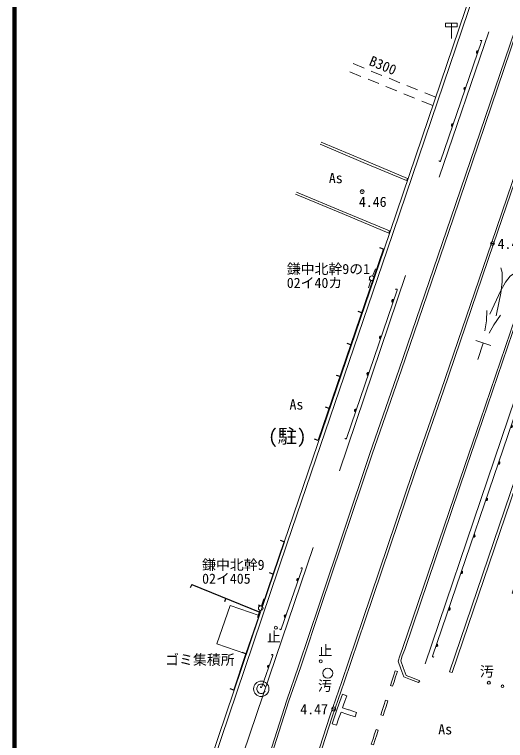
# Model space of a CAD drawing. Units: millimetres on the paper. Extents: x -630 to 607, y -589 to 603.
# Drawn here: x -400.5 to -336.8, y -134.3 to -40.2 of the extents above; entities that cross this region are included whole.
import ezdxf
from ezdxf.enums import TextEntityAlignment as Align

# ---------------------------------------------------------------- set-up
doc = ezdxf.new("R2010")
doc.units = ezdxf.units.MM
doc.layers.add('0-0', color=7, linetype='Continuous')
for name, color, linetype, lineweight in [('0-2_S-TTL', 2, 'Continuous', 140), ('0-8_S-BGD', 7, 'Continuous', 13), ('0-9_S-BGD-HTXT', 7, 'Continuous', 13), ('0-A_S-BGD-TXT', 7, 'Continuous', 13)]:
    doc.layers.add(name, color=color, linetype=linetype, lineweight=lineweight)
doc.styles.add('ＭＳ ゴシック', font='')
doc.styles.get('ＭＳ ゴシック').set_extended_font_data('MS Gothic')

# ---------------------------------------------------------------- blocks, each defined once
blk = doc.blocks.new('~1323')
at = {"layer": '0-8_S-BGD'}
blk.add_line((49406180, -156918211), (49398306, -156924303), dxfattribs=at)
blk = doc.blocks.new('~1322')
at = {"layer": '0-8_S-BGD'}
blk.add_line((49392972, -156928420), (49382419, -156936636), dxfattribs=at)
blk = doc.blocks.new('~1321')
at = {"layer": '0-8_S-BGD'}
blk.add_lwpolyline([(49347884, -156965263), (49354392, -156959837), (49357666, -156957126), (49361364, -156953042), (49363957, -156950934), (49370271, -156946031), (49378243, -156939850)], dxfattribs=at)
blk = doc.blocks.new('~1320')
at = {"layer": '0-8_S-BGD'}
blk.add_lwpolyline([(49403727, -156932376), (49403693, -156931854), (49414428, -156923526), (49414777, -156923784), (49415534, -156924855)], dxfattribs=at)
blk = doc.blocks.new('~1318')
at = {"layer": '0-8_S-BGD'}
blk.add_lwpolyline([(49380134, -156950134), (49400046, -156934678), (49400524, -156934816), (49400746, -156935117)], dxfattribs=at)
blk = doc.blocks.new('~1239')
at = {"layer": '0-8_S-BGD'}
blk.add_lwpolyline([(49422223, -156903642), (49411641, -156911831), (49400897, -156920172), (49392867, -156926403), (49376990, -156938678), (49368886, -156944977), (49362813, -156949693), (49360386, -156951575), (49353036, -156955408)], dxfattribs=at)
blk = doc.blocks.new('~1238')
at = {"layer": '0-8_S-BGD'}
blk.add_lwpolyline([(49422100, -156903484), (49411518, -156911673), (49400774, -156920014), (49392744, -156926245), (49376867, -156938520), (49368763, -156944819), (49362690, -156949535), (49360278, -156951406), (49352944, -156955230)], dxfattribs=at)
blk = doc.blocks.new('~1231')
at = {"layer": '0-8_S-BGD'}
blk.add_lwpolyline([(49415534, -156924855), (49401391, -156935790), (49381183, -156951433)], dxfattribs=at)
blk = doc.blocks.new('~1230')
at = {"layer": '0-8_S-BGD'}
blk.add_lwpolyline([(49415644, -156924998), (49401501, -156935932), (49381294, -156951575)], dxfattribs=at)
blk = doc.blocks.new('~1080')
at = {"layer": '0-8_S-BGD'}
for p, q in [((49397674.7, -156916058.7), (49397232.1, -156915411.6)), ((49398380.2, -156917090.5), (49397956.9, -156916471.5)), ((49399085.8, -156918122.3), (49398662.5, -156917503.3)), ((49399791.4, -156919154.2), (49399368.1, -156918535.1)), ((49400516.2, -156920214), (49400073.7, -156919566.9))]:
    blk.add_line(p, q, dxfattribs=at)
blk = doc.blocks.new('~1079')
at = {"layer": '0-8_S-BGD'}
for p, q in [((49398135.3, -156915723), (49397702.4, -156915090)), ((49398840.8, -156916754.8), (49398417.5, -156916135.7)), ((49399546.4, -156917786.6), (49399123.1, -156917167.5)), ((49400252, -156918818.4), (49399828.7, -156918199.3)), ((49400967.1, -156919864.1), (49400534.3, -156919231.1))]:
    blk.add_line(p, q, dxfattribs=at)
blk = doc.blocks.new('~925')
at = {"layer": '0-8_S-BGD'}
blk.add_lwpolyline([(49372889, -156941597), (49370811, -156943190), (49369594, -156941603), (49371672, -156940010)], close=True, dxfattribs=at)
blk = doc.blocks.new('~862')
at = {"layer": '0-8_S-BGD'}
blk.add_lwpolyline([(49389885.5, -156952680.2), (49387384, -156949429), (49397332, -156941775)], dxfattribs=at)
blk = doc.blocks.new('~687')
at = {"layer": '0-8_S-BGD', "lineweight": 25}
for p, q in [((49392719.8, -156926214.5), (49382351, -156934231)), ((49392719.8, -156926214.5), (49392566.9, -156926016.7)), ((49390991.7, -156927550.6), (49390838.8, -156927352.8)), ((49389263.6, -156928886.7), (49389110.7, -156928688.9)), ((49387535.4, -156930222.8), (49387382.5, -156930025)), ((49385807.3, -156931558.8), (49385654.4, -156931361.1)), ((49384079.1, -156932894.9), (49383926.2, -156932697.1)), ((49382351, -156934231), (49382198.1, -156934033.2)), ((49382351, -156934231), (49382198.1, -156934033.2))]:
    blk.add_line(p, q, dxfattribs=at)
blk = doc.blocks.new('~686')
at = {"layer": '0-8_S-BGD', "lineweight": 25}
for p, q in [((49376888.2, -156938490.6), (49373387, -156941212)), ((49376888.2, -156938490.6), (49376734.7, -156938293.3)), ((49375137.6, -156939851.3), (49374984.2, -156939653.9)), ((49373387, -156941212), (49373233.6, -156941014.6)), ((49373387, -156941212), (49373233.6, -156941014.6))]:
    blk.add_line(p, q, dxfattribs=at)
blk = doc.blocks.new('~685')
at = {"layer": '0-8_S-BGD', "lineweight": 25}
for p, q in [((49370362, -156937497), (49370155.7, -156937638.2)), ((49370362, -156937497), (49373053, -156941429)), ((49371707.5, -156939463), (49371501.2, -156939604.2)), ((49373053, -156941429), (49372846.7, -156941570.2)), ((49373053, -156941429), (49372846.7, -156941570.2))]:
    blk.add_line(p, q, dxfattribs=at)
blk = doc.blocks.new('~684')
at = {"layer": '0-8_S-BGD', "lineweight": 25}
for p, q in [((49370811, -156943190), (49368854, -156944712)), ((49370811, -156943190), (49370657.5, -156942992.7)), ((49368854, -156944712), (49368700.5, -156944514.7)), ((49368854, -156944712), (49368700.5, -156944514.7))]:
    blk.add_line(p, q, dxfattribs=at)
blk = doc.blocks.new('111')
at = {"layer": '0-8_S-BGD'}
for p, q in [((49404470.3, -156916412.7), (49403919, -156917247)), ((49404157.4, -156916206), (49404019.6, -156916414.5)), ((49404019.6, -156916414.5), (49404645.3, -156916828)), ((49404157.4, -156916206), (49404783.2, -156916619.4)), ((49404783.2, -156916619.4), (49404645.3, -156916828)), ((49391158.7, -156927281.2), (49391567.9, -156926994)), ((49390917.6, -156927459.7), (49390523.4, -156927767.2)), ((49373360.3, -156941158.4), (49373754.5, -156940850.8)), ((49373122, -156941340.5), (49372721.5, -156941640))]:
    blk.add_line(p, q, dxfattribs=at)
blk.add_lwpolyline([(49370677.3, -156945641.7), (49370676.9, -156945551.5), (49370641.9, -156945468.5), (49370593.1, -156945406.3), (49370509.7, -156945351.1), (49370433.3, -156945330.7), (49370343.2, -156945331), (49370260.1, -156945366), (49370184.1, -156945435.7), (49370129, -156945519.1), (49370094.7, -156945616.3), (49370095.1, -156945706.5), (49370130.1, -156945789.5), (49370178.9, -156945851.7), (49370262.3, -156945906.9), (49370338.7, -156945927.3), (49370428.8, -156945927), (49370511.9, -156945892)], dxfattribs=at)
for centre, radius in [((49391035.9, -156927367.4), 150), ((49373242.1, -156941250.7), 150), ((49373362.5, -156942848.9), 99.9), ((49370386, -156945629), 500), ((49374589.5, -156946267.9), 99.9), ((49374539, -156947165.6), 324.6), ((49382909.5, -156953436.9), 99.9), ((49383526.5, -156954113.1), 80.1)]:
    blk.add_circle(centre, radius, dxfattribs=at)
at = {"layer": '0-A_S-BGD-TXT'}
for centre, radius in [((49393616, -156922342), 125), ((49393616, -156922342), 15), ((49398814, -156929804), 125), ((49398814, -156929804), 15), ((49373584, -156949306), 125), ((49373584, -156949306), 15)]:
    blk.add_circle(centre, radius, dxfattribs=at)
at = {"layer": '0-0'}
for name in ['~1238', '~1239', '~1080', '~1079', '~1323', '~1320', '~1231', '~1230', '~687', '~1322', '~1318', '~685', '~686', '~1321', '~925', '~862', '~684']:
    blk.add_blockref(name, (0, 0), dxfattribs=at)
blk = doc.blocks.new('~624')
at = {"layer": '0-8_S-BGD'}
blk.add_line((49372203, -156944252), (49370484, -156945552), dxfattribs=at)
for centre, radius, start, end in [((49372172.8, -156944212.1), 50, 307.09853, 127.09853), ((49371604.8, -156944704.4), 100, 37.09853, 217.09853), ((49371604.8, -156944704.4), 80, 37.09853, 217.09853), ((49371604.8, -156944704.4), 60, 37.09853, 217.09853), ((49371604.8, -156944704.4), 50, 37.09853, 217.09853), ((49370453.8, -156945512.1), 50, 127.09853, 307.09853)]:
    blk.add_arc(centre, radius, start, end, dxfattribs=at)
blk = doc.blocks.new('~623')
at = {"layer": '0-8_S-BGD'}
blk.add_line((49376886, -156940605), (49373602, -156943122), dxfattribs=at)
for centre, radius, start, end in [((49376855.6, -156940565.3), 50, 307.46812, 127.46812), ((49376290.7, -156941061.2), 100, 37.46812, 217.46812), ((49376290.7, -156941061.2), 80, 37.46812, 217.46812), ((49376290.7, -156941061.2), 60, 37.46812, 217.46812), ((49376290.7, -156941061.2), 50, 37.46812, 217.46812), ((49374306.5, -156942582), 100, 37.46812, 217.46812), ((49374306.5, -156942582), 80, 37.46812, 217.46812), ((49374306.5, -156942582), 60, 37.46812, 217.46812), ((49374306.5, -156942582), 50, 37.46812, 217.46812), ((49373571.6, -156943082.3), 50, 127.46812, 307.46812)]:
    blk.add_arc(centre, radius, start, end, dxfattribs=at)
blk = doc.blocks.new('~622')
at = {"layer": '0-8_S-BGD'}
blk.add_line((49391986, -156928910), (49383944, -156935134), dxfattribs=at)
for centre, radius, start, end in [((49391955.4, -156928870.5), 50, 307.73761, 127.73761), ((49391392.9, -156929369), 100, 37.73761, 217.73761), ((49391392.9, -156929369), 80, 37.73761, 217.73761), ((49391392.9, -156929369), 60, 37.73761, 217.73761), ((49391392.9, -156929369), 50, 37.73761, 217.73761), ((49389415.8, -156930899.2), 100, 37.73761, 217.73761), ((49389415.8, -156930899.2), 80, 37.73761, 217.73761), ((49389415.8, -156930899.2), 60, 37.73761, 217.73761), ((49389415.8, -156930899.2), 50, 37.73761, 217.73761), ((49387438.8, -156932429.3), 100, 37.73761, 217.73761), ((49387438.8, -156932429.3), 80, 37.73761, 217.73761), ((49387438.8, -156932429.3), 60, 37.73761, 217.73761), ((49387438.8, -156932429.3), 50, 37.73761, 217.73761), ((49385461.7, -156933959.4), 100, 37.73761, 217.73761), ((49385461.7, -156933959.4), 80, 37.73761, 217.73761), ((49385461.7, -156933959.4), 60, 37.73761, 217.73761), ((49385461.7, -156933959.4), 50, 37.73761, 217.73761), ((49383913.4, -156935094.5), 50, 127.73761, 307.73761)]:
    blk.add_arc(centre, radius, start, end, dxfattribs=at)
blk = doc.blocks.new('CenterLine~621')
at = {"layer": '0-8_S-BGD'}
blk.add_lwpolyline([(49389918.8, -156920094.8), (49391745.3, -156922811.8), (49393571.8, -156925528.8), (49393696.2, -156925445.2), (49391869.7, -156922728.2), (49390043.2, -156920011.2)], dxfattribs=at)
blk = doc.blocks.new('CenterLine~620')
at = {"layer": '0-8_S-BGD'}
for points in [[(49393039.7, -156918276.7), (49394725.7, -156920796.7), (49396411.7, -156923316.7), (49396536.3, -156923233.3)], [(49396536.3, -156923233.3), (49394850.3, -156920713.3), (49393164.3, -156918193.3)]]:
    blk.add_lwpolyline(points, dxfattribs=at)
blk = doc.blocks.new('~619')
at = {"layer": '0-8_S-BGD'}
blk.add_line((49405454, -156918478), (49398953, -156923494), dxfattribs=at)
for centre, radius, start, end in [((49405423.5, -156918438.4), 50, 307.65283, 127.65283), ((49404860.2, -156918936.2), 100, 37.65283, 217.65283), ((49404860.2, -156918936.2), 80, 37.65283, 217.65283), ((49404860.2, -156918936.2), 60, 37.65283, 217.65283), ((49404860.2, -156918936.2), 50, 37.65283, 217.65283), ((49402880.9, -156920463.3), 100, 37.65283, 217.65283), ((49402880.9, -156920463.3), 80, 37.65283, 217.65283), ((49402880.9, -156920463.3), 60, 37.65283, 217.65283), ((49402880.9, -156920463.3), 50, 37.65283, 217.65283), ((49400901.6, -156921990.5), 100, 37.65283, 217.65283), ((49400901.6, -156921990.5), 80, 37.65283, 217.65283), ((49400901.6, -156921990.5), 60, 37.65283, 217.65283), ((49400901.6, -156921990.5), 50, 37.65283, 217.65283), ((49398922.5, -156923454.4), 50, 127.65283, 307.65283)]:
    blk.add_arc(centre, radius, start, end, dxfattribs=at)
blk = doc.blocks.new('~581')
at = {"layer": '0-8_S-BGD'}
blk.add_line((49380817, -156949984), (49399958, -156935174), dxfattribs=at)
for centre, radius, start, end in [((49399988.6, -156935213.5), 50, 307.73026, 127.73026), ((49399205.4, -156935756.3), 100, 217.73026, 37.73026), ((49399205.4, -156935756.3), 80, 217.73026, 37.73026), ((49399205.4, -156935756.3), 60, 217.73026, 37.73026), ((49399205.4, -156935756.3), 50, 217.73026, 37.73026), ((49397228.2, -156937286.1), 100, 217.73026, 37.73026), ((49397228.2, -156937286.1), 80, 217.73026, 37.73026), ((49397228.2, -156937286.1), 60, 217.73026, 37.73026), ((49397228.2, -156937286.1), 50, 217.73026, 37.73026), ((49395250.9, -156938816), 100, 217.73026, 37.73026), ((49395250.9, -156938816), 80, 217.73026, 37.73026), ((49395250.9, -156938816), 60, 217.73026, 37.73026), ((49395250.9, -156938816), 50, 217.73026, 37.73026), ((49393273.7, -156940345.9), 100, 217.73026, 37.73026), ((49393273.7, -156940345.9), 80, 217.73026, 37.73026), ((49393273.7, -156940345.9), 60, 217.73026, 37.73026), ((49393273.7, -156940345.9), 50, 217.73026, 37.73026), ((49391296.4, -156941875.7), 100, 217.73026, 37.73026), ((49391296.4, -156941875.7), 80, 217.73026, 37.73026), ((49391296.4, -156941875.7), 60, 217.73026, 37.73026), ((49391296.4, -156941875.7), 50, 217.73026, 37.73026), ((49389319.2, -156943405.6), 100, 217.73026, 37.73026), ((49389319.2, -156943405.6), 80, 217.73026, 37.73026), ((49389319.2, -156943405.6), 60, 217.73026, 37.73026), ((49389319.2, -156943405.6), 50, 217.73026, 37.73026), ((49387341.9, -156944935.5), 100, 217.73026, 37.73026), ((49387341.9, -156944935.5), 80, 217.73026, 37.73026), ((49387341.9, -156944935.5), 60, 217.73026, 37.73026), ((49387341.9, -156944935.5), 50, 217.73026, 37.73026), ((49385364.7, -156946465.3), 100, 217.73026, 37.73026), ((49385364.7, -156946465.3), 80, 217.73026, 37.73026), ((49385364.7, -156946465.3), 60, 217.73026, 37.73026), ((49385364.7, -156946465.3), 50, 217.73026, 37.73026), ((49383387.4, -156947995.2), 100, 217.73026, 37.73026), ((49383387.4, -156947995.2), 80, 217.73026, 37.73026), ((49383387.4, -156947995.2), 60, 217.73026, 37.73026), ((49383387.4, -156947995.2), 50, 217.73026, 37.73026), ((49381410.2, -156949525), 100, 217.73026, 37.73026), ((49381410.2, -156949525), 80, 217.73026, 37.73026), ((49381410.2, -156949525), 60, 217.73026, 37.73026), ((49381410.2, -156949525), 50, 217.73026, 37.73026), ((49380847.6, -156950023.5), 50, 127.73026, 307.73026)]:
    blk.add_arc(centre, radius, start, end, dxfattribs=at)
blk = doc.blocks.new('CenterLine~580')
at = {"layer": '0-8_S-BGD'}
for points in [[(49377585.5, -156950183.6), (49377820.3, -156949997.1), (49378079.2, -156949791.6), (49378368.6, -156949561.7), (49378275.4, -156949444.3), (49377985.9, -156949674.1), (49377727, -156949879.7), (49377492.2, -156950066.1)], [(49376017.2, -156951429), (49376255.2, -156951240), (49376507.6, -156951039.6), (49376800.3, -156950807.1), (49376707.1, -156950689.6), (49376414.3, -156950922.1), (49376161.9, -156951122.6), (49375923.9, -156951311.5)], [(49374448.9, -156952674.4), (49374741.7, -156952441.9), (49374994.1, -156952241.4), (49375232.1, -156952052.5), (49375138.8, -156951935), (49374900.8, -156952124), (49374648.4, -156952324.4), (49374355.7, -156952556.9)], [(49372880.6, -156953919.7), (49373170.1, -156953689.9), (49373429, -156953484.3), (49373663.8, -156953297.9), (49373570.5, -156953180.4), (49373335.7, -156953366.9), (49373076.8, -156953572.4), (49372787.4, -156953802.3)]]:
    blk.add_lwpolyline(points, close=True, dxfattribs=at)
blk = doc.blocks.new('CenterLine~577')
at = {"layer": '0-8_S-BGD'}
for points in [[(49374103.6, -156949562), (49374265.8, -156949438.3), (49374456.2, -156949293.2), (49374762.9, -156949059.3), (49374581.1, -156948820.7), (49373773.1, -156949436.7), (49372965.1, -156950052.7), (49373146.9, -156950291.3)], [(49373146.9, -156950291.3), (49373491.4, -156950028.7), (49373689, -156949878), (49373864.9, -156949743.9)]]:
    blk.add_lwpolyline(points, dxfattribs=at)
blk = doc.blocks.new('CenterLine~576')
at = {"layer": '0-8_S-BGD'}
for points in [[(49373864.9, -156949743.9), (49374117.1, -156950060.5), (49374152.2, -156950104.6), (49374466.7, -156950499.4), (49374701.3, -156950312.6)], [(49374701.3, -156950312.6), (49374388.5, -156949919.7), (49374352.1, -156949874.1), (49374103.6, -156949562)]]:
    blk.add_lwpolyline(points, dxfattribs=at)
blk = doc.blocks.new('CenterLine~575')
at = {"layer": '0-8_S-BGD'}
for points in [[(49379462.1, -156948503.7), (49379067.4, -156948793), (49378767.6, -156949033.5), (49378656.3, -156949531.3), (49378532.5, -156950085.2), (49378803.8, -156950460), (49379105.7, -156950913.2), (49379248.3, -156950866.8)], [(49379248.3, -156950866.8), (49378963, -156950437.9), (49378700.1, -156950082.8), (49378823.7, -156949560.7), (49378930.6, -156949108.8), (49379195.4, -156948887.6), (49379553.9, -156948622.3)]]:
    blk.add_lwpolyline(points, dxfattribs=at)
blk = doc.blocks.new('CenterLine~574')
at = {"layer": '0-8_S-BGD'}
blk.add_lwpolyline([(49379553.9, -156948622.3), (49389464.9, -156940943), (49391948.3, -156939020.9), (49399896.9, -156932872.3), (49411537, -156923868.1), (49418078.4, -156918851.3), (49429714.9, -156909842.3), (49437454.1, -156903850.6), (49439873.8, -156901976), (49449519, -156894490.3), (49449427, -156894371.7), (49439782, -156901857.4), (49437362.2, -156903732), (49429623.1, -156909723.7), (49417986.6, -156918732.7), (49411445.3, -156923749.4), (49399805.1, -156932753.7), (49391856.6, -156938902.3), (49389373.2, -156940824.4), (49379462.1, -156948503.7)], dxfattribs=at)
blk = doc.blocks.new('CenterLine~573')
at = {"layer": '0-8_S-BGD'}
for points in [[(49369915.9, -156952326.5), (49373222.1, -156949678.5), (49375106.4, -156948235.6), (49378450.1, -156945635.2), (49386403, -156939450), (49390888.6, -156936024.8), (49398859.9, -156929863.3), (49410314.4, -156921009.4)], [(49410222.7, -156920890.7), (49398768.1, -156929744.7), (49390796.7, -156935906.3), (49386311, -156939331.5), (49378357.9, -156945516.8), (49375013.5, -156948117.8), (49373128.9, -156949560.9), (49369822.1, -156952209.5)]]:
    blk.add_lwpolyline(points, dxfattribs=at)
blk = doc.blocks.new('CenterLine~570')
at = {"layer": '0-8_S-BGD'}
for points in [[(49423509.2, -156906832.6), (49410815.8, -156916622.9), (49407635, -156919074.4), (49397470.1, -156926933.7), (49389281.6, -156933264.9), (49384675.8, -156936787.1), (49376514.9, -156943153.9), (49373213.4, -156945729.5), (49371355.5, -156947162), (49368091.1, -156949784.5), (49365532.9, -156951839.6), (49363860.2, -156953214.4), (49361716.7, -156954977.9)], [(49361813.6, -156955092.5), (49363955.8, -156953330), (49365627.9, -156951955.6), (49368184.9, -156949901.5), (49371448.8, -156947279.5), (49373306.3, -156945847.3), (49376607.1, -156943272.1), (49384767.9, -156936905.5), (49389373.5, -156933383.4), (49397561.9, -156927052.3), (49407726.7, -156919193.1), (49410907.5, -156916741.6), (49423600.8, -156906951.4)]]:
    blk.add_lwpolyline(points, dxfattribs=at)
blk = doc.blocks.new('~303')
at = {"layer": '0-8_S-BGD'}
blk.add_lwpolyline([(49396673.1, -156933968.9), (49395978.9, -156934241.5), (49395432.2, -156934528.6)], dxfattribs=at)
blk = doc.blocks.new('~302')
at = {"layer": '0-8_S-BGD'}
blk.add_lwpolyline([(49395283.7, -156934251.2), (49395724.3, -156933761.7), (49396113.5, -156933228.9)], dxfattribs=at)
blk = doc.blocks.new('~301')
at = {"layer": '0-8_S-BGD'}
blk.add_lwpolyline([(49396147.5, -156933529.8), (49397581.1, -156932639.7), (49398129.5, -156932352.8), (49398588.2, -156932205.2), (49399040.6, -156932187.8)], dxfattribs=at)
blk = doc.blocks.new('~300')
at = {"layer": '0-8_S-BGD'}
blk.add_lwpolyline([(49396417.2, -156933840.8), (49397036.2, -156933243.9), (49397483.4, -156932784.6), (49397970.9, -156932218.3), (49398299, -156931708.3)], dxfattribs=at)
blk = doc.blocks.new('平面図')
at = {"layer": '0-8_S-BGD'}
for p, q in [((49398299, -156931708.3), (49398396.9, -156931409.1)), ((49395067.2, -156935266.5), (49394439.4, -156934459.2)), ((49394753.3, -156934862.8), (49393861.8, -156935556.1)), ((49381183, -156951433), (49381294, -156951575))]:
    blk.add_line(p, q, dxfattribs=at)
at = {"layer": '0-0'}
for name in ['CenterLine~573', 'CenterLine~574', 'CenterLine~570', 'CenterLine~620', '~619', 'CenterLine~621', '~622', '~300', '~301', '~302', '~303', '~581', '~623', '~624', 'CenterLine~577', 'CenterLine~575', 'CenterLine~580', 'CenterLine~576']:
    blk.add_blockref(name, (0, 0), dxfattribs=at)
at = {"layer": '0-8_S-BGD', "style": 'ＭＳ ゴシック'}
for s, height, rotation, p in [('B300', 659.8, 304.366, (49398312.6, -156915807.1)), ('As', 659.8, 326.543, (49392010, -156920853.1)), ('鎌中北幹9の1', 659.8, 326.543, (49386485.3, -156924269.2)), ('02イ40カ', 659.8, 326.543, (49385989.2, -156925020.1)), ('As', 659.8, 326.543, (49381788.6, -156931695.3)), ('(駐)', 916.4, 326.543, (49379381, -156932818.2)), ('鎌中北幹9', 659.8, 326.543, (49371331, -156937246.2)), ('02イ405', 659.8, 326.543, (49370834.8, -156937997.1)), ('ゴミ集積所', 659.8, 326.543, (49365941.8, -156941064.1)), ('止', 659.8, 326.543, (49372255.5, -156943456.2)), ('止', 659.8, 326.543, (49374562.9, -156946039)), ('汚', 659.8, 326.543, (49373268, -156947929.9)), ('汚', 659.8, 326.543, (49382534.9, -156952948.2)), ('As', 659.8, 326.543, (49378219.8, -156954587.5))]:
    blk.add_text(s, height=height, rotation=rotation, dxfattribs=at).set_placement(p, align=Align.BOTTOM_LEFT)
blk = doc.blocks.new('標高')
at = {"layer": '0-9_S-BGD-HTXT', "style": 'ＭＳ ゴシック'}
for s, p in [('4.46', (49392785.6, -156923212.9)), ('4.44', (49398786.3, -156930438.8)), ('4.47', (49371475.3, -156948569))]:
    blk.add_text(s, height=659.8, rotation=326.543, dxfattribs=at).set_placement(p, align=Align.BOTTOM_LEFT)

msp = doc.modelspace()

# ---------------------------------------------------------------- linework, layer by layer
at = {"layer": '0-2_S-TTL'}
msp.add_line((-400.5, -277), (-400.5, 277), dxfattribs=at)

# ---------------------------------------------------------------- block references
at = {"layer": '0-0', "xscale": 0.002, "yscale": 0.002, "rotation": 33.45667}
for name in ['平面図', '111', '標高']:
    msp.add_blockref(name, (-255798.432, 207316.394), dxfattribs=at)

doc.saveas('drawing.dxf')
